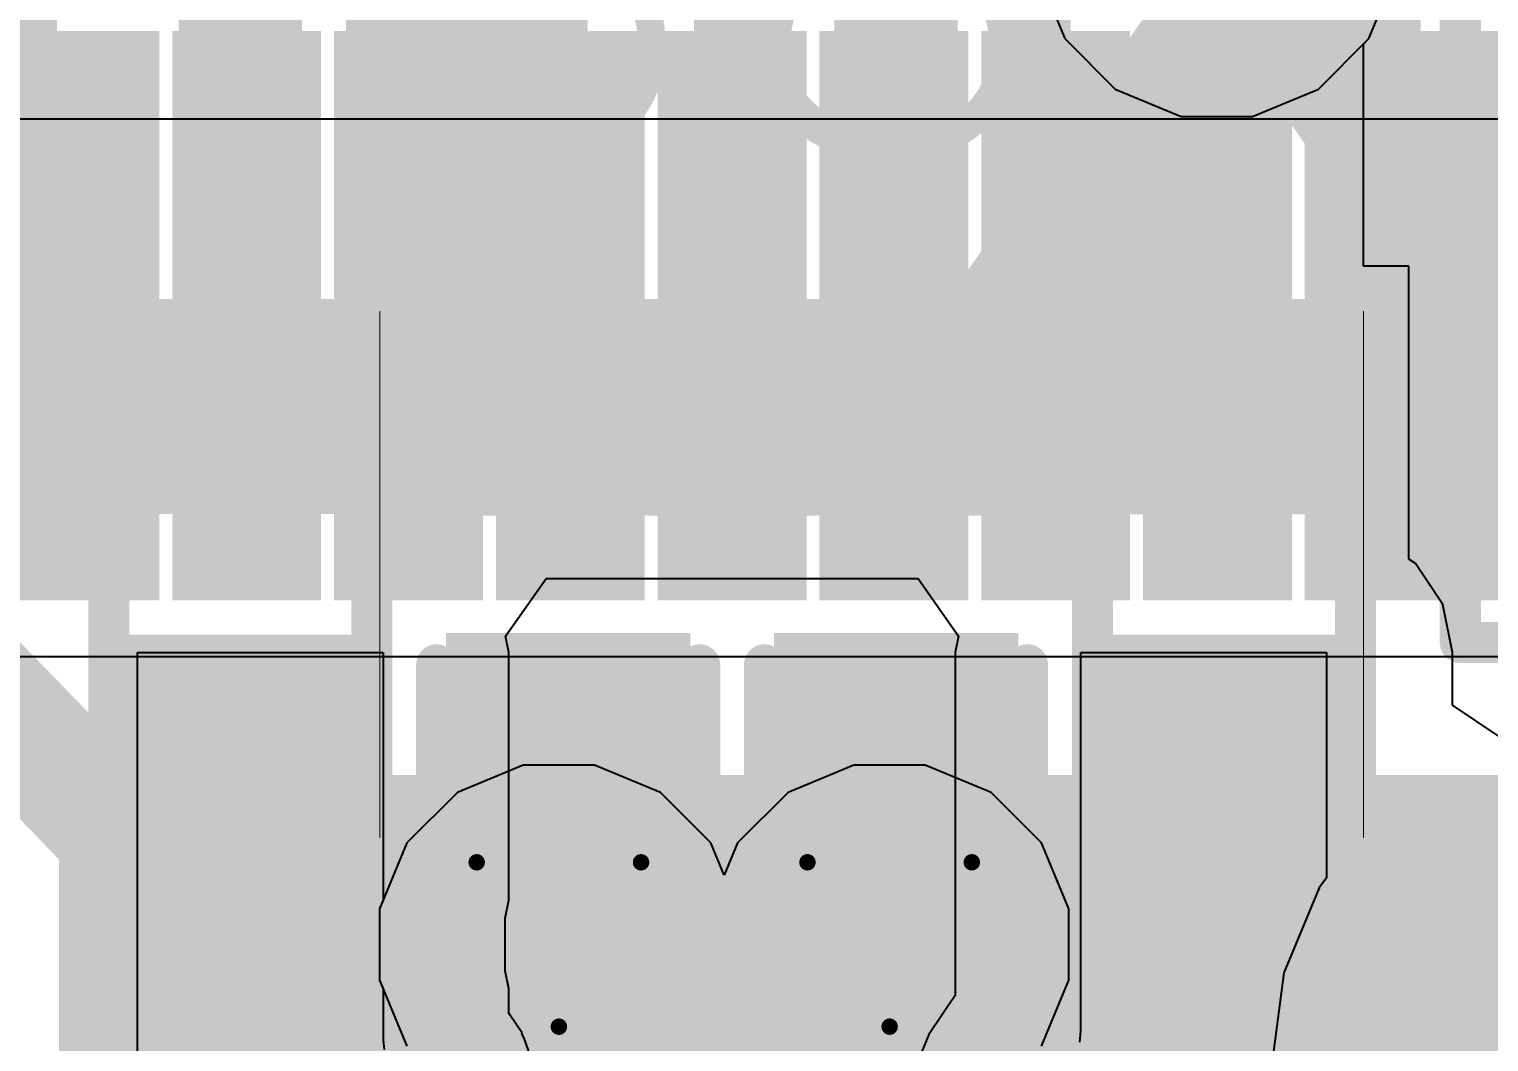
# Model space of a CAD drawing. Header units: inches. Extents: x 0 to 5359, y 0 to 5098.
# Drawn here: x 69.31 to 73.821, y 42.672 to 45.802 of the extents above; entities that cross this region are included whole.
import ezdxf

# ---------------------------------------------------------------- set-up
doc = ezdxf.new("R2010")
doc.units = ezdxf.units.IN
for name, color, linetype in [('Bottom Layer', 5, 'Continuous'), ('Bottom Overlay', 54, 'Continuous'), ('Bottom Paste', 16, 'Continuous'), ('Bottom Solder', 6, 'Continuous'), ('Drill Drawing', 1, 'Continuous'), ('Layer 1', 16, 'Continuous'), ('Layer 2', 76, 'Continuous'), ('Top Layer', 1, 'Continuous'), ('Top Paste', 8, 'Continuous'), ('Top Solder', 216, 'Continuous'), ('Via Holes', 16, 'Continuous')]:
    doc.layers.add(name, color=color, linetype=linetype)
doc.styles.add('Arial', font='', dxfattribs={"height": 0.2})
doc.styles.add('Arial Black_Bold', font='', dxfattribs={"height": 0.2})
doc.styles.get('Arial').set_extended_font_data('Arial')
doc.styles.get('Arial Black_Bold').set_extended_font_data('Arial Black', bold=True)

# ---------------------------------------------------------------- blocks, each defined once
blk = doc.blocks.new('48_HTQFP__7_7__30')
at = {"layer": 'Top Layer'}
for points in [[(-2.75, 2.75), (2.75, 2.75), (2.75, -2.75), (-2.75, -2.75)], [(-5.05, 1.4), (-3.45, 1.4), (-3.45, 1.1), (-5.05, 1.1)], [(-5.05, 0.9), (-3.45, 0.9), (-3.45, 0.6), (-5.05, 0.6)], [(-5.05, 0.4), (-3.45, 0.4), (-3.45, 0.1), (-5.05, 0.1)], [(-5.05, -0.1), (-3.45, -0.1), (-3.45, -0.4), (-5.05, -0.4)], [(-5.05, -0.6), (-3.45, -0.6), (-3.45, -0.9), (-5.05, -0.9)], [(-5.05, -1.1), (-3.45, -1.1), (-3.45, -1.4), (-5.05, -1.4)], [(-5.05, -1.6), (-3.45, -1.6), (-3.45, -1.9), (-5.05, -1.9)], [(-5.05, -2.1), (-3.45, -2.1), (-3.45, -2.4), (-5.05, -2.4)], [(-5.05, -2.6), (-3.45, -2.6), (-3.45, -2.9), (-5.05, -2.9)]]:
    blk.add_hatch(color=1, dxfattribs=at).paths.add_polyline_path(points)
at = {"layer": 'Top Paste'}
for points in [[(-2.75, 2.75), (2.75, 2.75), (2.75, -2.75), (-2.75, -2.75)], [(-5.05, 1.4), (-3.45, 1.4), (-3.45, 1.1), (-5.05, 1.1)], [(-5.05, 0.9), (-3.45, 0.9), (-3.45, 0.6), (-5.05, 0.6)], [(-5.05, 0.4), (-3.45, 0.4), (-3.45, 0.1), (-5.05, 0.1)], [(-5.05, -0.1), (-3.45, -0.1), (-3.45, -0.4), (-5.05, -0.4)], [(-5.05, -0.6), (-3.45, -0.6), (-3.45, -0.9), (-5.05, -0.9)], [(-5.05, -1.1), (-3.45, -1.1), (-3.45, -1.4), (-5.05, -1.4)], [(-5.05, -1.6), (-3.45, -1.6), (-3.45, -1.9), (-5.05, -1.9)], [(-5.05, -2.1), (-3.45, -2.1), (-3.45, -2.4), (-5.05, -2.4)], [(-5.05, -2.6), (-3.45, -2.6), (-3.45, -2.9), (-5.05, -2.9)]]:
    blk.add_hatch(color=8, dxfattribs=at).paths.add_polyline_path(points)
at = {"layer": 'Top Solder'}
for points in [[(-2.83, 2.83), (2.83, 2.83), (2.83, -2.83), (-2.83, -2.83)], [(-5.13, 1.98), (-3.37, 1.98), (-3.37, 1.52), (-5.13, 1.52)], [(-5.13, 1.48), (-3.37, 1.48), (-3.37, 1.02), (-5.13, 1.02)], [(-5.13, 0.98), (-3.37, 0.98), (-3.37, 0.52), (-5.13, 0.52)], [(-5.13, 0.48), (-3.37, 0.48), (-3.37, 0.02), (-5.13, 0.02)], [(-5.13, -0.02), (-3.37, -0.02), (-3.37, -0.48), (-5.13, -0.48)], [(-5.13, -0.52), (-3.37, -0.52), (-3.37, -0.98), (-5.13, -0.98)], [(-5.13, -1.02), (-3.37, -1.02), (-3.37, -1.48), (-5.13, -1.48)], [(-5.13, -1.52), (-3.37, -1.52), (-3.37, -1.98), (-5.13, -1.98)], [(-5.13, -2.02), (-3.37, -2.02), (-3.37, -2.48), (-5.13, -2.48)], [(-5.13, -2.52), (-3.37, -2.52), (-3.37, -2.98), (-5.13, -2.98)]]:
    blk.add_hatch(color=216, dxfattribs=at).paths.add_polyline_path(points)
blk = doc.blocks.new('R___0402_B_81')
at = {"layer": 'Bottom Layer'}
for points in [[(-0.2413, 0.3175), (-0.2413, -0.3175), (-0.6985, -0.3175), (-0.6985, 0.3175)], [(0.6985, 0.3175), (0.6985, -0.3175), (0.2413, -0.3175), (0.2413, 0.3175)]]:
    blk.add_hatch(color=5, dxfattribs=at).paths.add_polyline_path(points)
at = {"layer": 'Bottom Paste'}
for points in [[(-0.2413, 0.3175), (-0.2413, -0.3175), (-0.6985, -0.3175), (-0.6985, 0.3175)], [(0.6985, 0.3175), (0.6985, -0.3175), (0.2413, -0.3175), (0.2413, 0.3175)]]:
    blk.add_hatch(color=16, dxfattribs=at).paths.add_polyline_path(points)
at = {"layer": 'Bottom Solder'}
for points in [[(-0.1863, 0.3725), (-0.1863, -0.3725), (-0.7535, -0.3725), (-0.7535, 0.3725)], [(0.7535, 0.3725), (0.7535, -0.3725), (0.1863, -0.3725), (0.1863, 0.3725)]]:
    blk.add_hatch(color=6, dxfattribs=at).paths.add_polyline_path(points)
at = {"layer": 'Bottom Overlay'}
for points in [[(-0.7874, -0.4064, 0.127, 0.127, 0), (-0.7874, 0.4064, 0.127, 0.127, 0)], [(0.7874, 0.4064, 0.127, 0.127, 0), (-0.7874, 0.4064, 0.127, 0.127, 0)], [(0.7874, -0.4064, 0.127, 0.127, 0), (0.7874, 0.4064, 0.127, 0.127, 0)], [(0.8128, 0.4318, 0.00323, 0.00323, 0), (-0.8128, 0.4318, 0.00323, 0.00323, 0)], [(-0.7874, -0.4064, 0.127, 0.127, 0), (0.7874, -0.4064, 0.127, 0.127, 0)]]:
    blk.add_lwpolyline(points, format="xyseb", dxfattribs=at)
for points in [[(-0.8192, 0.4064, 0.0635, 0.0635, 1), (-0.7557, 0.4064, 0.0635, 0.0635, 1)], [(-0.8192, 0.4064, 0.0635, 0.0635, 1), (-0.7557, 0.4064, 0.0635, 0.0635, 1)], [(0.7556, 0.4064, 0.0635, 0.0635, 1), (0.8191, 0.4064, 0.0635, 0.0635, 1)], [(0.7556, 0.4064, 0.0635, 0.0635, 1), (0.8191, 0.4064, 0.0635, 0.0635, 1)], [(-0.8136, 0.4318, 0.00161, 0.00161, 1), (-0.812, 0.4318, 0.00161, 0.00161, 1)], [(0.812, 0.4318, 0.00161, 0.00161, 1), (0.8136, 0.4318, 0.00161, 0.00161, 1)], [(-0.8192, -0.4064, 0.0635, 0.0635, 1), (-0.7557, -0.4064, 0.0635, 0.0635, 1)], [(-0.8192, -0.4064, 0.0635, 0.0635, 1), (-0.7557, -0.4064, 0.0635, 0.0635, 1)], [(0.7556, -0.4064, 0.0635, 0.0635, 1), (0.8191, -0.4064, 0.0635, 0.0635, 1)], [(0.7556, -0.4064, 0.0635, 0.0635, 1), (0.8191, -0.4064, 0.0635, 0.0635, 1)]]:
    blk.add_lwpolyline(points, format="xyseb", close=True, dxfattribs=at)
blk = doc.blocks.new('R___0402_B_83')
at = {"layer": 'Bottom Layer'}
for points in [[(-0.2413, 0.3175), (-0.2413, -0.3175), (-0.6985, -0.3175), (-0.6985, 0.3175)], [(0.6985, 0.3175), (0.6985, -0.3175), (0.2413, -0.3175), (0.2413, 0.3175)]]:
    blk.add_hatch(color=5, dxfattribs=at).paths.add_polyline_path(points)
at = {"layer": 'Bottom Paste'}
for points in [[(-0.2413, 0.3175), (-0.2413, -0.3175), (-0.6985, -0.3175), (-0.6985, 0.3175)], [(0.6985, 0.3175), (0.6985, -0.3175), (0.2413, -0.3175), (0.2413, 0.3175)]]:
    blk.add_hatch(color=16, dxfattribs=at).paths.add_polyline_path(points)
at = {"layer": 'Bottom Solder'}
for points in [[(-0.1863, 0.3725), (-0.1863, -0.3725), (-0.7535, -0.3725), (-0.7535, 0.3725)], [(0.7535, 0.3725), (0.7535, -0.3725), (0.1863, -0.3725), (0.1863, 0.3725)]]:
    blk.add_hatch(color=6, dxfattribs=at).paths.add_polyline_path(points)
at = {"layer": 'Bottom Overlay'}
for points in [[(-0.7874, -0.4064, 0.127, 0.127, 0), (-0.7874, 0.4064, 0.127, 0.127, 0)], [(0.7874, 0.4064, 0.127, 0.127, 0), (-0.7874, 0.4064, 0.127, 0.127, 0)], [(0.7874, -0.4064, 0.127, 0.127, 0), (0.7874, 0.4064, 0.127, 0.127, 0)], [(-0.8128, 0.4318, 0.00323, 0.00323, 0), (0.8128, 0.4318, 0.00323, 0.00323, 0)], [(-0.7874, -0.4064, 0.127, 0.127, 0), (0.7874, -0.4064, 0.127, 0.127, 0)]]:
    blk.add_lwpolyline(points, format="xyseb", dxfattribs=at)
for points in [[(-0.8192, 0.4064, 0.0635, 0.0635, 1), (-0.7557, 0.4064, 0.0635, 0.0635, 1)], [(-0.8192, 0.4064, 0.0635, 0.0635, 1), (-0.7557, 0.4064, 0.0635, 0.0635, 1)], [(0.7556, 0.4064, 0.0635, 0.0635, 1), (0.8191, 0.4064, 0.0635, 0.0635, 1)], [(0.7556, 0.4064, 0.0635, 0.0635, 1), (0.8191, 0.4064, 0.0635, 0.0635, 1)], [(-0.8136, 0.4318, 0.00161, 0.00161, 1), (-0.812, 0.4318, 0.00161, 0.00161, 1)], [(0.812, 0.4318, 0.00161, 0.00161, 1), (0.8136, 0.4318, 0.00161, 0.00161, 1)], [(-0.8192, -0.4064, 0.0635, 0.0635, 1), (-0.7557, -0.4064, 0.0635, 0.0635, 1)], [(-0.8192, -0.4064, 0.0635, 0.0635, 1), (-0.7557, -0.4064, 0.0635, 0.0635, 1)], [(0.7556, -0.4064, 0.0635, 0.0635, 1), (0.8191, -0.4064, 0.0635, 0.0635, 1)], [(0.7556, -0.4064, 0.0635, 0.0635, 1), (0.8191, -0.4064, 0.0635, 0.0635, 1)]]:
    blk.add_lwpolyline(points, format="xyseb", close=True, dxfattribs=at)
blk = doc.blocks.new('C___0402_B_240')
at = {"layer": 'Bottom Layer'}
for points in [[(-0.2413, 0.3175), (-0.2413, -0.3175), (-0.6985, -0.3175), (-0.6985, 0.3175)], [(0.6985, 0.3175), (0.6985, -0.3175), (0.2413, -0.3175), (0.2413, 0.3175)]]:
    blk.add_hatch(color=5, dxfattribs=at).paths.add_polyline_path(points)
at = {"layer": 'Bottom Paste'}
for points in [[(-0.2413, 0.3175), (-0.2413, -0.3175), (-0.6985, -0.3175), (-0.6985, 0.3175)], [(0.6985, 0.3175), (0.6985, -0.3175), (0.2413, -0.3175), (0.2413, 0.3175)]]:
    blk.add_hatch(color=16, dxfattribs=at).paths.add_polyline_path(points)
at = {"layer": 'Bottom Solder'}
for points in [[(-0.1813, 0.3775), (-0.1813, -0.3775), (-0.7585, -0.3775), (-0.7585, 0.3775)], [(0.7585, 0.3775), (0.7585, -0.3775), (0.1813, -0.3775), (0.1813, 0.3775)]]:
    blk.add_hatch(color=6, dxfattribs=at).paths.add_polyline_path(points)
at = {"layer": 'Bottom Overlay'}
for points in [[(-0.7874, -0.4064, 0.127, 0.127, 0), (-0.7874, 0.4064, 0.127, 0.127, 0)], [(-0.2794, 0.4064, 0.127, 0.127, 0), (-0.7874, 0.4064, 0.127, 0.127, 0)], [(0.7874, 0.4064, 0.127, 0.127, 0), (0.2794, 0.4064, 0.127, 0.127, 0)], [(0.7874, -0.4064, 0.127, 0.127, 0), (0.7874, 0.4064, 0.127, 0.127, 0)], [(-0.2794, -0.4064, 0.127, 0.127, 0), (-0.7874, -0.4064, 0.127, 0.127, 0)], [(0.7874, -0.4064, 0.127, 0.127, 0), (0.2794, -0.4064, 0.127, 0.127, 0)]]:
    blk.add_lwpolyline(points, format="xyseb", dxfattribs=at)
for points in [[(-0.8192, 0.4064, 0.0635, 0.0635, 1), (-0.7557, 0.4064, 0.0635, 0.0635, 1)], [(-0.8192, 0.4064, 0.0635, 0.0635, 1), (-0.7557, 0.4064, 0.0635, 0.0635, 1)], [(-0.3112, 0.4064, 0.0635, 0.0635, 1), (-0.2477, 0.4064, 0.0635, 0.0635, 1)], [(0.2477, 0.4064, 0.0635, 0.0635, 1), (0.3112, 0.4064, 0.0635, 0.0635, 1)], [(0.7556, 0.4064, 0.0635, 0.0635, 1), (0.8191, 0.4064, 0.0635, 0.0635, 1)], [(0.7556, 0.4064, 0.0635, 0.0635, 1), (0.8191, 0.4064, 0.0635, 0.0635, 1)], [(-0.8191, -0.4064, 0.0635, 0.0635, 1), (-0.7556, -0.4064, 0.0635, 0.0635, 1)], [(-0.8191, -0.4064, 0.0635, 0.0635, 1), (-0.7556, -0.4064, 0.0635, 0.0635, 1)], [(-0.3112, -0.4064, 0.0635, 0.0635, 1), (-0.2477, -0.4064, 0.0635, 0.0635, 1)], [(0.2476, -0.4064, 0.0635, 0.0635, 1), (0.3111, -0.4064, 0.0635, 0.0635, 1)], [(0.7556, -0.4064, 0.0635, 0.0635, 1), (0.8191, -0.4064, 0.0635, 0.0635, 1)], [(0.7556, -0.4064, 0.0635, 0.0635, 1), (0.8191, -0.4064, 0.0635, 0.0635, 1)]]:
    blk.add_lwpolyline(points, format="xyseb", close=True, dxfattribs=at)
blk = doc.blocks.new('C___0402_B_253')
at = {"layer": 'Bottom Layer'}
for points in [[(-0.2413, 0.3175), (-0.2413, -0.3175), (-0.6985, -0.3175), (-0.6985, 0.3175)], [(0.6985, 0.3175), (0.6985, -0.3175), (0.2413, -0.3175), (0.2413, 0.3175)]]:
    blk.add_hatch(color=5, dxfattribs=at).paths.add_polyline_path(points)
at = {"layer": 'Bottom Paste'}
for points in [[(-0.2413, 0.3175), (-0.2413, -0.3175), (-0.6985, -0.3175), (-0.6985, 0.3175)], [(0.6985, 0.3175), (0.6985, -0.3175), (0.2413, -0.3175), (0.2413, 0.3175)]]:
    blk.add_hatch(color=16, dxfattribs=at).paths.add_polyline_path(points)
at = {"layer": 'Bottom Solder'}
for points in [[(-0.1813, 0.3775), (-0.1813, -0.3775), (-0.7585, -0.3775), (-0.7585, 0.3775)], [(0.7585, 0.3775), (0.7585, -0.3775), (0.1813, -0.3775), (0.1813, 0.3775)]]:
    blk.add_hatch(color=6, dxfattribs=at).paths.add_polyline_path(points)
at = {"layer": 'Bottom Overlay'}
for points in [[(-0.7874, 0.4064, 0.127, 0.127, 0), (-0.7874, -0.4064, 0.127, 0.127, 0)], [(-0.2794, 0.4064, 0.127, 0.127, 0), (-0.7874, 0.4064, 0.127, 0.127, 0)], [(0.2794, 0.4064, 0.127, 0.127, 0), (0.7874, 0.4064, 0.127, 0.127, 0)], [(0.7874, 0.4064, 0.127, 0.127, 0), (0.7874, -0.4064, 0.127, 0.127, 0)], [(-0.7874, -0.4064, 0.127, 0.127, 0), (-0.2794, -0.4064, 0.127, 0.127, 0)], [(0.2794, -0.4064, 0.127, 0.127, 0), (0.7874, -0.4064, 0.127, 0.127, 0)]]:
    blk.add_lwpolyline(points, format="xyseb", dxfattribs=at)
for points in [[(-0.8191, 0.4064, 0.0635, 0.0635, 1), (-0.7556, 0.4064, 0.0635, 0.0635, 1)], [(-0.8191, 0.4064, 0.0635, 0.0635, 1), (-0.7556, 0.4064, 0.0635, 0.0635, 1)], [(-0.3111, 0.4064, 0.0635, 0.0635, 1), (-0.2477, 0.4064, 0.0635, 0.0635, 1)], [(0.2477, 0.4064, 0.0635, 0.0635, 1), (0.3112, 0.4064, 0.0635, 0.0635, 1)], [(0.7557, 0.4064, 0.0635, 0.0635, 1), (0.8192, 0.4064, 0.0635, 0.0635, 1)], [(0.7557, 0.4064, 0.0635, 0.0635, 1), (0.8192, 0.4064, 0.0635, 0.0635, 1)], [(-0.8191, -0.4064, 0.0635, 0.0635, 1), (-0.7556, -0.4064, 0.0635, 0.0635, 1)], [(-0.8191, -0.4064, 0.0635, 0.0635, 1), (-0.7556, -0.4064, 0.0635, 0.0635, 1)], [(-0.3111, -0.4064, 0.0635, 0.0635, 1), (-0.2476, -0.4064, 0.0635, 0.0635, 1)], [(0.2477, -0.4064, 0.0635, 0.0635, 1), (0.3112, -0.4064, 0.0635, 0.0635, 1)], [(0.7557, -0.4064, 0.0635, 0.0635, 1), (0.8192, -0.4064, 0.0635, 0.0635, 1)], [(0.7557, -0.4064, 0.0635, 0.0635, 1), (0.8192, -0.4064, 0.0635, 0.0635, 1)]]:
    blk.add_lwpolyline(points, format="xyseb", close=True, dxfattribs=at)
blk = doc.blocks.new('C___0402_B_254')
at = {"layer": 'Bottom Layer'}
for points in [[(-0.2413, 0.3175), (-0.2413, -0.3175), (-0.6985, -0.3175), (-0.6985, 0.3175)], [(0.6985, 0.3175), (0.6985, -0.3175), (0.2413, -0.3175), (0.2413, 0.3175)]]:
    blk.add_hatch(color=5, dxfattribs=at).paths.add_polyline_path(points)
at = {"layer": 'Bottom Paste'}
for points in [[(-0.2413, 0.3175), (-0.2413, -0.3175), (-0.6985, -0.3175), (-0.6985, 0.3175)], [(0.6985, 0.3175), (0.6985, -0.3175), (0.2413, -0.3175), (0.2413, 0.3175)]]:
    blk.add_hatch(color=16, dxfattribs=at).paths.add_polyline_path(points)
at = {"layer": 'Bottom Solder'}
for points in [[(-0.1813, 0.3775), (-0.1813, -0.3775), (-0.7585, -0.3775), (-0.7585, 0.3775)], [(0.7585, 0.3775), (0.7585, -0.3775), (0.1813, -0.3775), (0.1813, 0.3775)]]:
    blk.add_hatch(color=6, dxfattribs=at).paths.add_polyline_path(points)
at = {"layer": 'Bottom Overlay'}
for points in [[(-0.7874, 0.4064, 0.127, 0.127, 0), (-0.7874, -0.4064, 0.127, 0.127, 0)], [(-0.7874, 0.4064, 0.127, 0.127, 0), (-0.2794, 0.4064, 0.127, 0.127, 0)], [(0.2794, 0.4064, 0.127, 0.127, 0), (0.7874, 0.4064, 0.127, 0.127, 0)], [(0.7874, 0.4064, 0.127, 0.127, 0), (0.7874, -0.4064, 0.127, 0.127, 0)], [(-0.7874, -0.4064, 0.127, 0.127, 0), (-0.2794, -0.4064, 0.127, 0.127, 0)], [(0.2794, -0.4064, 0.127, 0.127, 0), (0.7874, -0.4064, 0.127, 0.127, 0)]]:
    blk.add_lwpolyline(points, format="xyseb", dxfattribs=at)
for points in [[(-0.8192, 0.4064, 0.0635, 0.0635, 1), (-0.7557, 0.4064, 0.0635, 0.0635, 1)], [(-0.8192, 0.4064, 0.0635, 0.0635, 1), (-0.7557, 0.4064, 0.0635, 0.0635, 1)], [(-0.3111, 0.4064, 0.0635, 0.0635, 1), (-0.2477, 0.4064, 0.0635, 0.0635, 1)], [(0.2477, 0.4064, 0.0635, 0.0635, 1), (0.3112, 0.4064, 0.0635, 0.0635, 1)], [(0.7556, 0.4064, 0.0635, 0.0635, 1), (0.8191, 0.4064, 0.0635, 0.0635, 1)], [(0.7556, 0.4064, 0.0635, 0.0635, 1), (0.8191, 0.4064, 0.0635, 0.0635, 1)], [(-0.8192, -0.4064, 0.0635, 0.0635, 1), (-0.7557, -0.4064, 0.0635, 0.0635, 1)], [(-0.8192, -0.4064, 0.0635, 0.0635, 1), (-0.7557, -0.4064, 0.0635, 0.0635, 1)], [(-0.3112, -0.4064, 0.0635, 0.0635, 1), (-0.2477, -0.4064, 0.0635, 0.0635, 1)], [(0.2477, -0.4064, 0.0635, 0.0635, 1), (0.3111, -0.4064, 0.0635, 0.0635, 1)], [(0.7557, -0.4064, 0.0635, 0.0635, 1), (0.8192, -0.4064, 0.0635, 0.0635, 1)], [(0.7557, -0.4064, 0.0635, 0.0635, 1), (0.8192, -0.4064, 0.0635, 0.0635, 1)]]:
    blk.add_lwpolyline(points, format="xyseb", close=True, dxfattribs=at)

msp = doc.modelspace()

# ---------------------------------------------------------------- hatches: boundary and pattern name
at = {"layer": 'Bottom Layer'}
h = msp.add_hatch(color=5, dxfattribs=at)
edge = h.paths.add_edge_path()
edge.add_arc((72.9804, 46.0866), 0.3, 0, 360)
h = msp.add_hatch(color=5, dxfattribs=at)
edge = h.paths.add_edge_path()
edge.add_arc((70.9468, 42.9731), 0.3, 0, 360)
h = msp.add_hatch(color=5, dxfattribs=at)
edge = h.paths.add_edge_path()
edge.add_arc((71.969, 42.9731), 0.3, 0, 360)
at = {"layer": 'Layer 1'}
h = msp.add_hatch(color=16, dxfattribs=at)
edge = h.paths.add_edge_path()
edge.add_arc((72.9804, 46.0866), 0.3, 0, 360)
h = msp.add_hatch(color=16, dxfattribs=at)
edge = h.paths.add_edge_path()
edge.add_arc((70.9468, 42.9731), 0.3, 0, 360)
h = msp.add_hatch(color=16, dxfattribs=at)
edge = h.paths.add_edge_path()
edge.add_arc((71.969, 42.9731), 0.3, 0, 360)
at = {"layer": 'Layer 2'}
h = msp.add_hatch(color=76, dxfattribs=at)
edge = h.paths.add_edge_path()
edge.add_arc((72.9804, 46.0866), 0.3, 0, 360)
h = msp.add_hatch(color=76, dxfattribs=at)
edge = h.paths.add_edge_path()
edge.add_arc((70.9468, 42.9731), 0.3, 0, 360)
h = msp.add_hatch(color=76, dxfattribs=at)
edge = h.paths.add_edge_path()
edge.add_arc((71.969, 42.9731), 0.3, 0, 360)
at = {"layer": 'Top Layer'}
h = msp.add_hatch(color=1, dxfattribs=at)
edge = h.paths.add_edge_path()
edge.add_arc((72.9804, 46.0866), 0.3, 0, 360)
h = msp.add_hatch(color=1, dxfattribs=at)
edge = h.paths.add_edge_path()
edge.add_arc((70.9468, 42.9731), 0.3, 0, 360)
h = msp.add_hatch(color=1, dxfattribs=at)
edge = h.paths.add_edge_path()
edge.add_arc((71.969, 42.9731), 0.3, 0, 360)
at = {"layer": 'Via Holes'}
h = msp.add_hatch(color=7, dxfattribs=at)
edge = h.paths.add_edge_path()
edge.add_arc((70.9468, 42.9731), 0.15, 0, 360)
h = msp.add_hatch(color=7, dxfattribs=at)
edge = h.paths.add_edge_path()
edge.add_arc((71.969, 42.9731), 0.15, 0, 360)

# ---------------------------------------------------------------- linework, layer by layer
at = {"layer": 'Bottom Layer'}
for p, q in [((73.45, 45.7728), (73.5344, 45.9765)), ((73.4332, 45.7561), (73.45, 45.7728)), ((73.4332, 45.0692), (73.4332, 45.7561)), ((73.5736, 45.0692), (73.4332, 45.0692)), ((73.5736, 44.164), (73.5736, 45.0692)), ((73.5943, 44.1502), (73.5736, 44.164)), ((73.6785, 44.0242), (73.5943, 44.1502)), ((70.7823, 43.9262), (70.9071, 44.104)), ((70.9071, 44.104), (71.4173, 44.104)), ((71.4173, 44.104), (71.4173, 44.104)), ((71.4173, 44.104), (72.0571, 44.104)), ((72.0571, 44.104), (72.1819, 43.9262)), ((73.7081, 43.8755), (73.6785, 44.0242)), ((70.7924, 43.8755), (70.7823, 43.9262)), ((72.1819, 43.9262), (72.1718, 43.8755)), ((69.6446, 42.2397), (69.6446, 43.8755)), ((69.6446, 43.8755), (70.4039, 43.8755)), ((70.4039, 43.8755), (70.4039, 43.1102)), ((70.7924, 43.1102), (70.7924, 43.8755)), ((72.1718, 43.8755), (72.1718, 42.8157)), ((72.5603, 42.7063), (72.5603, 43.8755)), ((72.5603, 43.8755), (73.3196, 43.8755)), ((73.3196, 43.8755), (73.3196, 43.1789)), ((73.7081, 43.7126), (73.7081, 43.8755)), ((73.8559, 43.6138), (73.7081, 43.7126)), ((73.3196, 43.1789), (73.2961, 43.1482)), ((73.2961, 43.1482), (73.1872, 42.8852)), ((70.4039, 43.1102), (70.3928, 43.0833)), ((70.3928, 43.0833), (70.3928, 42.8629)), ((70.7813, 43.0542), (70.7924, 43.1102)), ((70.7813, 42.892), (70.7813, 43.0542)), ((70.3928, 42.8629), (70.4039, 42.836)), ((70.7924, 42.836), (70.7813, 42.892)), ((73.1872, 42.8852), (73.15, 42.603)), ((70.4039, 42.836), (70.4039, 42.6774)), ((70.7924, 42.7612), (70.7924, 42.836)), ((72.1718, 42.8157), (72.1329, 42.7575)), ((70.7954, 42.7561), (70.7924, 42.7612)), ((70.8324, 42.7008), (70.7954, 42.7561)), ((72.1329, 42.7575), (72.0906, 42.6944)), ((70.4039, 42.6774), (70.4068, 42.6484)), ((70.8342, 42.6914), (70.8324, 42.7008)), ((70.8392, 42.6832), (70.8342, 42.6914)), ((70.8905, 42.5399), (70.8392, 42.6832)), ((72.0906, 42.6944), (72.0409, 42.5748)), ((72.5569, 42.6716), (72.5603, 42.7063))]:
    msp.add_line(p, q, dxfattribs=at)
for points in [[(69.9621, 44.5867, 0.381, 0.381, 0), (69.9621, 46.5898, 0.381, 0.381, 0)], [(71.9888, 44.5866, 0.381, 0.381, 0), (71.9888, 46.0911, 0.381, 0.381, 0)], [(72.98, 44.7357, 0.381, 0.381, 0), (72.98, 46.0863, 0.381, 0.381, 0)], [(70.9754, 44.5866, 0.381, 0.381, 0), (71.9888, 44.5866, 0.381, 0.381, 0)], [(71.9888, 44.5866, 0.381, 0.381, 0), (71.9888, 44.5866, 0.381, 0.381, 0)], [(70.9611, 43.6325, 0.381, 0.381, 0), (70.9754, 43.6468, 0.381, 0.381, 0)], [(70.9611, 42.9874, 0.381, 0.381, 0), (70.9611, 43.6325, 0.381, 0.381, 0)], [(71.9789, 43.6369, 0.381, 0.381, 0), (71.9888, 43.6468, 0.381, 0.381, 0)], [(71.9789, 42.983, 0.381, 0.381, 0), (71.9789, 43.6369, 0.381, 0.381, 0)], [(73.5403, 42.603, 0.254, 0.254, -0.414214), (74.2403, 43.303, 0.254, 0.254, 0)], [(70.9468, 42.9731, 0.381, 0.381, 0), (70.9611, 42.9874, 0.381, 0.381, 0)], [(71.969, 42.9731, 0.381, 0.381, 0), (71.9789, 42.983, 0.381, 0.381, 0)], [(73.5403, 39.9599, 0.254, 0.254, 0), (73.5403, 42.603, 0.254, 0.254, 0)]]:
    msp.add_lwpolyline(points, format="xyseb", dxfattribs=at)
for points in [[(72.8848, 44.7357, 0.1905, 0.1905, 1), (73.0753, 44.7357, 0.1905, 0.1905, 1)], [(69.8668, 44.5867, 0.1905, 0.1905, 1), (70.0573, 44.5867, 0.1905, 0.1905, 1)], [(70.8802, 44.5866, 0.1905, 0.1905, 1), (71.0707, 44.5866, 0.1905, 0.1905, 1)], [(71.8935, 44.5866, 0.1905, 0.1905, 1), (72.084, 44.5866, 0.1905, 0.1905, 1)], [(71.8935, 44.5866, 0.1905, 0.1905, 1), (72.084, 44.5866, 0.1905, 0.1905, 1)], [(71.8935, 44.5866, 0.1905, 0.1905, 1), (72.084, 44.5866, 0.1905, 0.1905, 1)], [(71.8935, 44.5866, 0.1905, 0.1905, 1), (72.084, 44.5866, 0.1905, 0.1905, 1)], [(70.8659, 43.6325, 0.1905, 0.1905, 1), (71.0564, 43.6325, 0.1905, 0.1905, 1)], [(70.8659, 43.6325, 0.1905, 0.1905, 1), (71.0564, 43.6325, 0.1905, 0.1905, 1)], [(70.8802, 43.6468, 0.1905, 0.1905, 1), (71.0707, 43.6468, 0.1905, 0.1905, 1)], [(71.8836, 43.6369, 0.1905, 0.1905, 1), (72.0741, 43.6369, 0.1905, 0.1905, 1)], [(71.8836, 43.6369, 0.1905, 0.1905, 1), (72.0741, 43.6369, 0.1905, 0.1905, 1)], [(71.8935, 43.6468, 0.1905, 0.1905, 1), (72.084, 43.6468, 0.1905, 0.1905, 1)], [(70.8659, 42.9874, 0.1905, 0.1905, 1), (71.0564, 42.9874, 0.1905, 0.1905, 1)], [(70.8659, 42.9874, 0.1905, 0.1905, 1), (71.0564, 42.9874, 0.1905, 0.1905, 1)], [(71.8836, 42.983, 0.1905, 0.1905, 1), (72.0741, 42.983, 0.1905, 0.1905, 1)], [(71.8836, 42.983, 0.1905, 0.1905, 1), (72.0741, 42.983, 0.1905, 0.1905, 1)], [(70.8516, 42.9731, 0.1905, 0.1905, 1), (71.0421, 42.9731, 0.1905, 0.1905, 1)], [(71.8738, 42.9731, 0.1905, 0.1905, 1), (72.0643, 42.9731, 0.1905, 0.1905, 1)], [(73.4768, 42.603, 0.127, 0.127, 1), (73.6038, 42.603, 0.127, 0.127, 1)], [(73.4768, 42.603, 0.127, 0.127, 1), (73.6038, 42.603, 0.127, 0.127, 1)]]:
    msp.add_lwpolyline(points, format="xyseb", close=True, dxfattribs=at)
at = {"layer": 'Bottom Overlay'}
for points in [[(73.7329, 43.9061, 0.127, 0.127, 0), (73.7329, 46.2317, 0.127, 0.127, 0)], [(73.7329, 43.9061, 0.127, 0.127, 0), (76.2, 43.9061, 0.127, 0.127, 0)]]:
    msp.add_lwpolyline(points, format="xyseb", dxfattribs=at)
msp.add_lwpolyline([(73.7012, 43.9061, 0.0635, 0.0635, 1), (73.7647, 43.9061, 0.0635, 0.0635, 1)], format="xyseb", close=True, dxfattribs=at)
msp.add_lwpolyline([(73.7012, 43.9061, 0.0635, 0.0635, 1), (73.7647, 43.9061, 0.0635, 0.0635, 1)], format="xyseb", close=True, dxfattribs=at)
at = {"layer": 'Drill Drawing'}
for points in [[(70.6928, 43.2271, 0.0508, 0.0508, 0), (71.2008, 43.2271, 0.0508, 0.0508, 0)], [(70.6928, 43.2271, 0.0508, 0.0508, 0), (70.9468, 42.7191, 0.0508, 0.0508, 0)], [(70.9468, 42.7191, 0.0508, 0.0508, 0), (71.2008, 43.2271, 0.0508, 0.0508, 0)], [(71.715, 43.2271, 0.0508, 0.0508, 0), (72.223, 43.2271, 0.0508, 0.0508, 0)], [(71.715, 43.2271, 0.0508, 0.0508, 0), (71.969, 42.7191, 0.0508, 0.0508, 0)], [(71.969, 42.7191, 0.0508, 0.0508, 0), (72.223, 43.2271, 0.0508, 0.0508, 0)]]:
    msp.add_lwpolyline(points, format="xyseb", dxfattribs=at)
for points in [[(70.6801, 43.2271, 0.0254, 0.0254, 1), (70.7055, 43.2271, 0.0254, 0.0254, 1)], [(70.6801, 43.2271, 0.0254, 0.0254, 1), (70.7055, 43.2271, 0.0254, 0.0254, 1)], [(71.1881, 43.2271, 0.0254, 0.0254, 1), (71.2135, 43.2271, 0.0254, 0.0254, 1)], [(71.1881, 43.2271, 0.0254, 0.0254, 1), (71.2135, 43.2271, 0.0254, 0.0254, 1)], [(71.7023, 43.2271, 0.0254, 0.0254, 1), (71.7277, 43.2271, 0.0254, 0.0254, 1)], [(71.7023, 43.2271, 0.0254, 0.0254, 1), (71.7277, 43.2271, 0.0254, 0.0254, 1)], [(72.2103, 43.2271, 0.0254, 0.0254, 1), (72.2357, 43.2271, 0.0254, 0.0254, 1)], [(72.2103, 43.2271, 0.0254, 0.0254, 1), (72.2357, 43.2271, 0.0254, 0.0254, 1)], [(70.9341, 42.7191, 0.0254, 0.0254, 1), (70.9595, 42.7191, 0.0254, 0.0254, 1)], [(70.9341, 42.7191, 0.0254, 0.0254, 1), (70.9595, 42.7191, 0.0254, 0.0254, 1)], [(71.9563, 42.7191, 0.0254, 0.0254, 1), (71.9817, 42.7191, 0.0254, 0.0254, 1)], [(71.9563, 42.7191, 0.0254, 0.0254, 1), (71.9817, 42.7191, 0.0254, 0.0254, 1)]]:
    msp.add_lwpolyline(points, format="xyseb", close=True, dxfattribs=at)
at = {"layer": 'Layer 1'}
for p, q in [((72.4264, 45.9765), (72.5107, 45.7728)), ((73.45, 45.7728), (73.5344, 45.9765)), ((72.5107, 45.7728), (72.6665, 45.617)), ((73.2942, 45.617), (73.45, 45.7728)), ((72.6665, 45.617), (72.8702, 45.5326)), ((73.0906, 45.5326), (73.2942, 45.617)), ((72.8702, 45.5326), (73.0906, 45.5326))]:
    msp.add_line(p, q, dxfattribs=at)
at = {"layer": 'Layer 2'}
for p, q in [((67.6601, 45.5247), (76.3699, 45.5247)), ((70.8366, 43.5271), (70.633, 43.4428)), ((71.057, 43.5271), (70.8366, 43.5271)), ((71.2606, 43.4428), (71.057, 43.5271)), ((71.8588, 43.5271), (71.6552, 43.4428)), ((72.0792, 43.5271), (71.8588, 43.5271)), ((72.2828, 43.4428), (72.0792, 43.5271)), ((70.633, 43.4428), (70.4771, 43.2869)), ((71.4165, 43.2869), (71.2606, 43.4428)), ((71.6552, 43.4428), (71.4993, 43.2869)), ((72.4387, 43.2869), (72.2828, 43.4428)), ((70.4771, 43.2869), (70.3928, 43.0833)), ((71.4579, 43.1869), (71.4165, 43.2869)), ((71.4993, 43.2869), (71.4579, 43.1869)), ((72.523, 43.0833), (72.4387, 43.2869)), ((70.3928, 43.0833), (70.3928, 42.8629)), ((72.523, 42.8629), (72.523, 43.0833)), ((70.3928, 42.8629), (70.4771, 42.6593)), ((72.4387, 42.6593), (72.523, 42.8629))]:
    msp.add_line(p, q, dxfattribs=at)
at = {"layer": 'Top Layer'}
for p, q in [((69.2309, 43.8627), (70.0781, 43.8627)), ((70.0781, 43.8627), (70.0781, 43.8627)), ((70.0781, 43.8627), (70.8861, 43.8627)), ((70.8861, 43.8627), (70.8861, 43.8627)), ((70.8861, 43.8627), (71.0781, 43.8627)), ((71.0781, 43.8627), (71.0781, 43.8627)), ((71.0781, 43.8627), (71.8861, 43.8627)), ((71.8861, 43.8627), (71.8861, 43.8627)), ((71.8861, 43.8627), (72.0781, 43.8627)), ((72.0781, 43.8627), (72.0781, 43.8627)), ((72.0781, 43.8627), (75.2677, 43.8627))]:
    msp.add_line(p, q, dxfattribs=at)
for points in [[(73.5217, 44.9562, 0.1778, 0.1778, 0), (73.5217, 49.2634, 0.1778, 0.1778, 0)], [(70.9468, 44.952, 0.1778, 0.1778, 0), (70.9468, 48.1387, 0.1778, 0.1778, 0)], [(71.4909, 44.9254, 0.254, 0.254, 0), (71.4909, 47.1757, 0.254, 0.254, 0)], [(70.4821, 44.9167, 0.254, 0.254, 0), (70.4821, 46.6627, 0.254, 0.254, 0)], [(71.9821, 44.9167, 0.2286, 0.2286, 0), (71.9821, 46.3956, 0.2286, 0.2286, 0)], [(69.9821, 45.5897, 0.254, 0.254, 0), (69.9821, 46.1735, 0.254, 0.254, 0)], [(72.4391, 44.9598, 0.1778, 0.1778, 0), (72.4391, 46.1381, 0.1778, 0.1778, 0)], [(72.9812, 44.9176, 0.254, 0.254, 0), (72.9812, 46.0858, 0.254, 0.254, 0)], [(69.9821, 45.5897, 0.254, 0.254, 0), (69.9821, 44.9167, 0.254, 0.254, 0)], [(68.7385, 45.1621, 0.381, 0.381, 0), (69.4024, 45.1621, 0.381, 0.381, 0)], [(70.9468, 44.952, 0.1778, 0.1778, 0), (70.9821, 44.9167, 0.1778, 0.1778, 0)], [(71.4821, 44.9167, 0.254, 0.254, 0), (71.4909, 44.9254, 0.254, 0.254, 0)], [(72.4391, 44.9598, 0.1778, 0.1778, 0), (72.4821, 44.9167, 0.1778, 0.1778, 0)], [(72.9812, 44.9176, 0.254, 0.254, 0), (72.9821, 44.9167, 0.254, 0.254, 0)], [(73.4821, 44.9167, 0.1778, 0.1778, 0), (73.5217, 44.9562, 0.1778, 0.1778, 0)], [(68.7223, 44.2112, 0.381, 0.381, 0), (69.6765, 43.2262, 0.381, 0.381, 0)], [(69.6765, 43.2262, 0.381, 0.381, 0), (70.8904, 41.9732, 0.381, 0.381, 0)], [(70.8947, 42.8335, 0.1778, 0.1778, 0), (72.7786, 42.1299, 0.1778, 0.1778, 0)]]:
    msp.add_lwpolyline(points, format="xyseb", dxfattribs=at)
for points in [[(69.9186, 45.5897, 0.127, 0.127, 1), (70.0456, 45.5897, 0.127, 0.127, 1)], [(69.9186, 45.5897, 0.127, 0.127, 1), (70.0456, 45.5897, 0.127, 0.127, 1)], [(69.3072, 45.1621, 0.1905, 0.1905, 1), (69.4977, 45.1621, 0.1905, 0.1905, 1)], [(69.9186, 44.9167, 0.127, 0.127, 1), (70.0456, 44.9167, 0.127, 0.127, 1)], [(70.4186, 44.9167, 0.127, 0.127, 1), (70.5456, 44.9167, 0.127, 0.127, 1)], [(70.9024, 44.952, 0.0889, 0.0889, 1), (70.9913, 44.952, 0.0889, 0.0889, 1)], [(70.9024, 44.952, 0.0889, 0.0889, 1), (70.9913, 44.952, 0.0889, 0.0889, 1)], [(71.4186, 44.9167, 0.127, 0.127, 1), (71.5456, 44.9167, 0.127, 0.127, 1)], [(71.4274, 44.9254, 0.127, 0.127, 1), (71.5544, 44.9254, 0.127, 0.127, 1)], [(71.4274, 44.9254, 0.127, 0.127, 1), (71.5544, 44.9254, 0.127, 0.127, 1)], [(71.925, 44.9167, 0.1143, 0.1143, 1), (72.0393, 44.9167, 0.1143, 0.1143, 1)], [(72.3946, 44.9598, 0.0889, 0.0889, 1), (72.4835, 44.9598, 0.0889, 0.0889, 1)], [(72.3946, 44.9598, 0.0889, 0.0889, 1), (72.4835, 44.9598, 0.0889, 0.0889, 1)], [(72.9177, 44.9176, 0.127, 0.127, 1), (73.0447, 44.9176, 0.127, 0.127, 1)], [(72.9177, 44.9176, 0.127, 0.127, 1), (73.0447, 44.9176, 0.127, 0.127, 1)], [(72.9186, 44.9167, 0.127, 0.127, 1), (73.0456, 44.9167, 0.127, 0.127, 1)], [(73.4772, 44.9562, 0.0889, 0.0889, 1), (73.5661, 44.9562, 0.0889, 0.0889, 1)], [(73.4772, 44.9562, 0.0889, 0.0889, 1), (73.5661, 44.9562, 0.0889, 0.0889, 1)], [(70.9377, 44.9167, 0.0889, 0.0889, 1), (71.0266, 44.9167, 0.0889, 0.0889, 1)], [(72.4377, 44.9167, 0.0889, 0.0889, 1), (72.5266, 44.9167, 0.0889, 0.0889, 1)], [(73.4377, 44.9167, 0.0889, 0.0889, 1), (73.5266, 44.9167, 0.0889, 0.0889, 1)], [(69.5813, 43.2262, 0.1905, 0.1905, 1), (69.7718, 43.2262, 0.1905, 0.1905, 1)], [(69.5813, 43.2262, 0.1905, 0.1905, 1), (69.7718, 43.2262, 0.1905, 0.1905, 1)], [(70.8502, 42.8335, 0.0889, 0.0889, 1), (70.9391, 42.8335, 0.0889, 0.0889, 1)]]:
    msp.add_lwpolyline(points, format="xyseb", close=True, dxfattribs=at)

# ---------------------------------------------------------------- block references
for name, p, rotation in [('C___0402_B_240', (68.9257, 46.3281), 270), ('48_HTQFP__7_7__30', (72.2321, 40.6667), 270), ('R___0402_B_81', (69.9621, 44.1168), 270), ('C___0402_B_254', (70.9754, 44.1167), 90), ('C___0402_B_253', (71.9888, 44.1167), 90), ('R___0402_B_83', (73.0021, 44.1167), 270)]:
    msp.add_blockref(name, p, dxfattribs=dict(rotation=rotation))

# ---------------------------------------------------------------- texts
at = {"layer": 'Bottom Overlay', "text_generation_flag": 2}
for s, height, rotation, style, p in [('C112', 0.762, 270, 'Arial', (70.5026, 45.3438)), ('C113', 0.762, 270, 'Arial', (71.5881, 45.3379)), ('USM EXT', 2.54, 360, 'Arial Black_Bold', (87.3918, 44.5489)), ('R94', 0.762, 270, 'Arial', (69.5437, 40.924)), ('R92', 0.762, 270, 'Arial', (72.6103, 40.924))]:
    msp.add_text(s, height=height, rotation=rotation, dxfattribs=dict(at, style=style)).set_placement(p)

doc.saveas('drawing.dxf')
